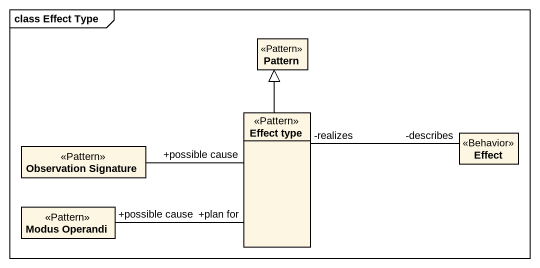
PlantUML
@startuml
mainframe class Effect Type
hide circle
hide empty members
class Pattern <<Pattern>>
class "Effect type" as Effect_type <<Pattern>>
class "Observation Signature" as Observation_Signature <<Pattern>>
class Effect <<Behavior>>
class "Modus Operandi" as Modus_Operandi <<Pattern>>
Effect_type -up-|> Pattern
Effect_type "-realizes" -right- "-describes" Effect
Effect_type "+plan for" -left- "+possible cause" Modus_Operandi
Observation_Signature -right- "+possible cause" Effect_type
@enduml
